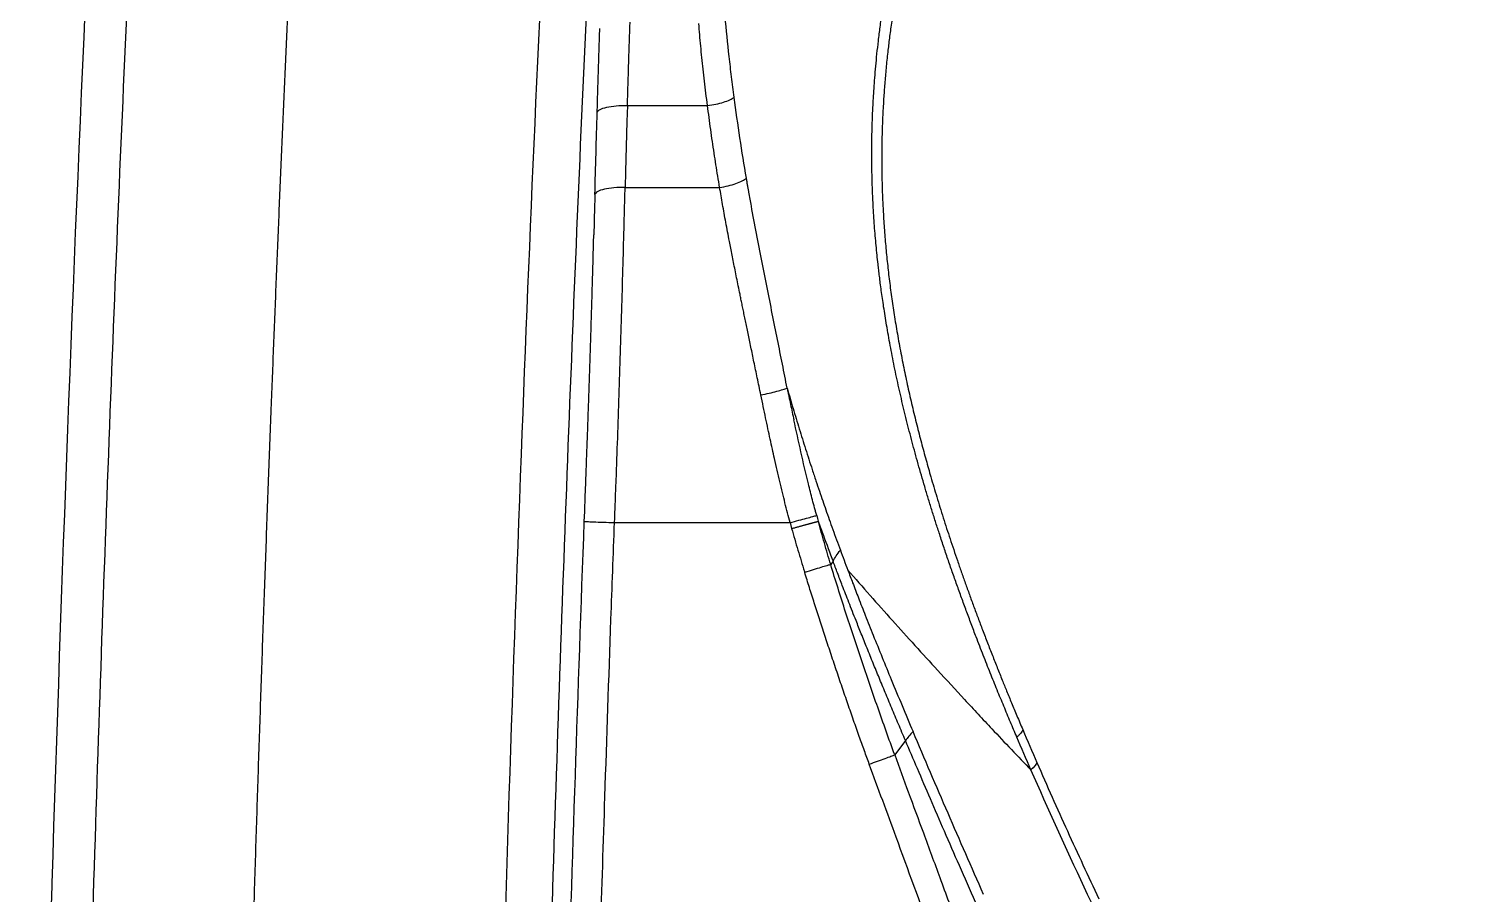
# Model space of a CAD drawing. Extents: x -50 to 28, y -10 to 124.
# Drawn here: x -50.35 to -43.65, y 59 to 63.06 of the extents above; entities that cross this region are included whole.
import ezdxf

# ---------------------------------------------------------------- set-up
doc = ezdxf.new("R2010")
doc.units = 0
doc.header["$MEASUREMENT"] = 0
doc.layers.add('GEOMETRY', color=2, linetype='Continuous', lineweight=25)

# ---------------------------------------------------------------- blocks, each defined once
blk = doc.blocks.new('2026 EXCURSION-ENTICE')
at = {"layer": 'GEOMETRY'}
for p, q in [((-36.0638, -16.2297), (-36.066, -16.3049)), ((-36.0639, -16.2297), (-35.689, -16.2297)), ((-36.066, -16.3049), (-36.0725, -16.5381)), ((-36.0725, -16.5381), (-36.0746, -16.6136)), ((-36.0746, -16.6136), (-35.6321, -16.6136)), ((-36.1243, -18.1827), (-35.3023, -18.1827)), ((-35.3023, -18.1827), (-35.295, -18.2102)), ((-35.101, -18.3635), (-35.1122, -18.379)), ((-35.2348, -18.4118), (-35.2337, -18.4157)), ((-34.7619, -19.2035), (-34.8124, -19.2701))]:
    blk.add_line(p, q, dxfattribs=at)
at = {"layer": 'GEOMETRY', "flags": 128}
for points in [[(-36.0638, -16.2297), (-36.0634, -16.2162), (-36.063, -16.2021)], [(-36.2658, -18.1775), (-36.2649, -18.1541), (-36.264, -18.1307)]]:
    blk.add_lwpolyline(points, dxfattribs=at)
at = {"layer": 'GEOMETRY'}
for points, knots in [([(36.6428, -38.9849), (36.6428, -38.9538), (36.6428, -38.9209), (36.6428, -38.8518), (36.6428, -38.8157), (36.6428, -38.7044), (36.6428, -38.6259), (36.6429, -38.4716), (36.6429, -38.3959), (36.6429, -38.2918), (36.6429, -38.2586), (36.6429, -38.196), (36.6429, -38.1665), (36.643, -38.1112), (36.643, -38.0854), (36.643, -38.0366), (36.643, -38.0136), (36.643, -37.9686), (36.643, -37.9463), (36.643, -37.9016), (36.643, -37.8792), (36.643, -37.7674), (36.6431, -37.6779), (36.6431, -37.2302), (36.643, -36.8711), (36.6425, -36.1483), (36.642, -35.7846), (36.6407, -35.0531), (36.6397, -34.6853), (36.6362, -33.5784), (36.6327, -32.8363), (36.6258, -31.7329), (36.6232, -31.3667), (36.6174, -30.6389), (36.6143, -30.2773), (36.6073, -29.5579), (36.6036, -29.2001), (36.5954, -28.4845), (36.5909, -28.1267), (36.5766, -27.0538), (36.5657, -26.3392), (36.5282, -24.1982), (36.497, -22.7741), (36.4381, -20.634), (36.4164, -19.92), (36.3801, -18.8478), (36.3674, -18.4902), (36.3408, -17.775), (36.3267, -17.4174), (36.2972, -16.7019), (36.2818, -16.3439), (36.2492, -15.6276), (36.2321, -15.2693), (36.1961, -14.5528), (36.1772, -14.1946), (36.1373, -13.4788), (36.1163, -13.1213), (36.0491, -12.0493), (35.9987, -11.335), (35.8805, -9.9073), (35.8128, -9.1939), (35.7232, -8.3929), (35.713, -8.3039), (35.6975, -8.1705), (35.6923, -8.1261), (35.6818, -8.0371), (35.6765, -7.9925), (35.665, -7.9028), (35.6586, -7.8577), (35.6448, -7.7684), (35.6373, -7.7241), (35.6214, -7.6359), (35.6129, -7.5919), (35.5946, -7.5036), (35.5849, -7.4593), (35.4923, -7.0621), (35.374, -6.7174), (35.0708, -6.0592), (34.8858, -5.7456), (34.4563, -5.1619), (34.2117, -4.8918), (33.673, -4.4064), (33.379, -4.1911), (32.7534, -3.8241), (32.4219, -3.6725), (31.9069, -3.4974), (31.7324, -3.4478), (31.4674, -3.3867), (31.3785, -3.3686), (31.2447, -3.3449), (31.1999, -3.3375), (31.1102, -3.3239), (31.0652, -3.3177), (30.9981, -3.3092), (30.9757, -3.3065), (30.9311, -3.3012), (30.9089, -3.2986), (30.8644, -3.2933), (30.842, -3.2907), (30.7963, -3.2853), (30.7731, -3.2826), (30.702, -3.2744), (30.6528, -3.2687), (30.5544, -3.2576), (30.5054, -3.2521), (30.4346, -3.2442), (30.4114, -3.2416), (30.3659, -3.2366), (30.3436, -3.2342), (30.2768, -3.2269), (30.2323, -3.2221), (30.0987, -3.2078), (30.0097, -3.1985), (29.208, -3.1159), (28.4943, -3.0535), (27.0663, -2.9444), (26.3519, -2.8976), (25.4585, -2.8452), (25.2798, -2.835), (24.9224, -2.8152), (24.7437, -2.8055), (24.2082, -2.7773), (23.8523, -2.7596), (23.1438, -2.7258), (22.7911, -2.7098), (22.0879, -2.6794), (21.7373, -2.665), (21.0356, -2.6375), (20.6844, -2.6244), (19.9793, -2.5993), (19.6253, -2.5873), (18.9141, -2.5644), (18.5568, -2.5535), (17.8413, -2.5327), (17.4836, -2.5228), (16.41, -2.4947), (15.6939, -2.4779), (14.2607, -2.4478), (13.5436, -2.4345), (12.1094, -2.4109), (11.3923, -2.4007), (9.9589, -2.3829), (9.2426, -2.3754), (8.1688, -2.366), (7.8109, -2.3632), (7.2742, -2.3594), (7.0952, -2.3582), (6.734, -2.3559), (6.5517, -2.3549), (6.1823, -2.3529), (5.9953, -2.3519), (5.6165, -2.3502), (5.4248, -2.3494), (4.8447, -2.3471), (4.4512, -2.3459), (3.8632, -2.3443), (3.6676, -2.3438), (3.2794, -2.343), (3.0868, -2.3426), (2.7059, -2.3419), (2.5177, -2.3416), (2.1461, -2.3411), (1.9627, -2.3408), (1.5999, -2.3404), (1.4204, -2.3403), (1.0624, -2.34), (0.8835, -2.3399), (0.3468, -2.3397), (-0.0111, -2.3396), (-1.0845, -2.3399), (-1.8002, -2.3405), (-3.2315, -2.3427), (-3.9472, -2.3443), (-5.3786, -2.3489), (-6.0943, -2.352), (-7.5257, -2.3608), (-8.2412, -2.3663), (-9.6738, -2.3799), (-10.391, -2.3879), (-11.827, -2.4068), (-12.5458, -2.4177), (-13.983, -2.4426), (-14.7013, -2.4566), (-16.1362, -2.4882), (-16.8526, -2.5057), (-17.7473, -2.5302), (-17.9261, -2.5352), (-18.2839, -2.5455), (-18.4628, -2.5508), (-18.999, -2.5671), (-19.3554, -2.5785), (-20.0636, -2.6022), (-20.4155, -2.6146), (-21.1159, -2.6406), (-21.4645, -2.6541), (-22.1614, -2.6825), (-22.5098, -2.6974), (-23.2094, -2.7289), (-23.5607, -2.7454), (-24.2677, -2.7804), (-24.6234, -2.7989), (-25.1589, -2.8282), (-25.3376, -2.8382), (-25.695, -2.8589), (-25.8737, -2.8696), (-26.4099, -2.9025), (-26.7676, -2.9259), (-27.4834, -2.9761), (-27.8414, -3.0029), (-28.5569, -3.0608), (-28.9143, -3.0919), (-29.4497, -3.1421), (-29.6281, -3.1595), (-29.8954, -3.1866), (-29.9845, -3.1958), (-30.1181, -3.2099), (-30.1626, -3.2146), (-30.2294, -3.2218), (-30.2518, -3.2242), (-30.2974, -3.2291), (-30.3205, -3.2317), (-30.3913, -3.2394), (-30.4403, -3.2448), (-30.5396, -3.2559), (-30.5898, -3.2616), (-30.6878, -3.2727), (-30.7354, -3.2782), (-30.8272, -3.2889), (-30.8713, -3.2941), (-30.938, -3.302), (-30.9602, -3.3046), (-31.0049, -3.3101), (-31.0274, -3.3129), (-31.0947, -3.3217), (-31.1396, -3.3282), (-31.274, -3.3493), (-31.3632, -3.3657), (-31.8068, -3.4586), (-32.154, -3.5691), (-32.8192, -3.8576), (-33.1371, -4.0356), (-33.7306, -4.4522), (-34.0061, -4.6908), (-34.5034, -5.2184), (-34.7251, -5.5074), (-35.1057, -6.1243), (-35.2647, -6.4521), (-35.4513, -6.9629), (-35.5048, -7.1361), (-35.5721, -7.4008), (-35.5923, -7.4898), (-35.6191, -7.6236), (-35.6274, -7.6682), (-35.6391, -7.7352), (-35.6429, -7.7576), (-35.6501, -7.8023), (-35.6536, -7.8248), (-35.6601, -7.8689), (-35.6632, -7.8904), (-35.669, -7.9335), (-35.6718, -7.9552), (-35.6773, -7.9995), (-35.68, -8.022), (-35.6853, -8.0666), (-35.6879, -8.0888), (-35.701, -8.1998), (-35.7113, -8.2888), (-35.7416, -8.5557), (-35.7611, -8.7338), (-35.8548, -9.6244), (-35.9185, -10.3381), (-36.0299, -11.7663), (-36.0776, -12.4807), (-36.163, -13.9102), (-36.2007, -14.6252), (-36.2697, -16.0552), (-36.3009, -16.7704), (-36.3576, -18.2009), (-36.3831, -18.9162), (-36.4295, -20.3451), (-36.4503, -21.0586), (-36.488, -22.4845), (-36.5049, -23.1969), (-36.5351, -24.6223), (-36.5485, -25.3353), (-36.5723, -26.7631), (-36.5827, -27.478), (-36.5939, -28.3724), (-36.5961, -28.5513), (-36.6003, -28.9091), (-36.6023, -29.088), (-36.608, -29.6253), (-36.6116, -29.9845), (-36.618, -30.7077), (-36.621, -31.0717), (-36.6263, -31.8041), (-36.6286, -32.1726), (-36.6349, -33.2816), (-36.6379, -34.0258), (-36.6409, -35.1326), (-36.6416, -35.4999), (-36.6426, -36.2298), (-36.6429, -36.5923), (-36.6431, -37.3131), (-36.6431, -37.6713), (-36.643, -38.0739), (-36.643, -38.1187), (-36.643, -38.2079), (-36.6429, -38.2521), (-36.6429, -38.3384), (-36.6429, -38.3806), (-36.6429, -38.4626), (-36.6429, -38.5024), (-36.6428, -38.6188), (-36.6428, -38.6921), (-36.6428, -38.8373), (-36.6428, -38.9094), (-36.6428, -38.9849)], [0, 0, 0, 0, 0.000488, 0.000488, 0.000977, 0.000977, 0.001953, 0.001953, 0.00293, 0.00293, 0.003418, 0.003418, 0.003906, 0.003906, 0.004395, 0.004395, 0.004883, 0.004883, 0.005371, 0.005371, 0.005859, 0.005859, 0.007813, 0.007813, 0.015625, 0.015625, 0.023438, 0.023438, 0.03125, 0.03125, 0.046875, 0.046875, 0.054688, 0.054688, 0.0625, 0.0625, 0.070313, 0.070313, 0.078125, 0.078125, 0.09375, 0.09375, 0.125, 0.125, 0.140625, 0.140625, 0.148438, 0.148438, 0.15625, 0.15625, 0.164063, 0.164063, 0.171875, 0.171875, 0.179688, 0.179688, 0.1875, 0.1875, 0.203125, 0.203125, 0.21875, 0.21875, 0.220703, 0.220703, 0.22168, 0.22168, 0.222656, 0.222656, 0.223633, 0.223633, 0.224609, 0.224609, 0.225586, 0.225586, 0.226563, 0.226563, 0.234375, 0.234375, 0.242188, 0.242188, 0.25, 0.25, 0.257813, 0.257813, 0.265625, 0.265625, 0.269531, 0.269531, 0.271484, 0.271484, 0.272461, 0.272461, 0.273438, 0.273438, 0.273926, 0.273926, 0.274414, 0.274414, 0.274902, 0.274902, 0.275391, 0.275391, 0.276367, 0.276367, 0.277344, 0.277344, 0.277832, 0.277832, 0.27832, 0.27832, 0.279297, 0.279297, 0.28125, 0.28125, 0.296875, 0.296875, 0.3125, 0.3125, 0.316406, 0.316406, 0.320313, 0.320313, 0.328125, 0.328125, 0.335938, 0.335938, 0.34375, 0.34375, 0.351563, 0.351563, 0.359375, 0.359375, 0.367188, 0.367188, 0.375, 0.375, 0.390625, 0.390625, 0.40625, 0.40625, 0.421875, 0.421875, 0.4375, 0.4375, 0.445313, 0.445313, 0.449219, 0.449219, 0.453125, 0.453125, 0.457031, 0.457031, 0.460938, 0.460938, 0.46875, 0.46875, 0.472656, 0.472656, 0.476563, 0.476563, 0.480469, 0.480469, 0.484375, 0.484375, 0.488281, 0.488281, 0.492188, 0.492188, 0.5, 0.5, 0.515625, 0.515625, 0.53125, 0.53125, 0.546875, 0.546875, 0.5625, 0.5625, 0.578125, 0.578125, 0.59375, 0.59375, 0.609375, 0.609375, 0.625, 0.625, 0.628906, 0.628906, 0.632813, 0.632813, 0.640625, 0.640625, 0.648438, 0.648438, 0.65625, 0.65625, 0.664063, 0.664063, 0.671875, 0.671875, 0.679688, 0.679688, 0.683594, 0.683594, 0.6875, 0.6875, 0.695313, 0.695313, 0.703125, 0.703125, 0.710938, 0.710938, 0.714844, 0.714844, 0.716797, 0.716797, 0.717773, 0.717773, 0.718262, 0.718262, 0.71875, 0.71875, 0.719727, 0.719727, 0.720703, 0.720703, 0.72168, 0.72168, 0.722656, 0.722656, 0.723145, 0.723145, 0.723633, 0.723633, 0.724609, 0.724609, 0.726563, 0.726563, 0.734375, 0.734375, 0.742188, 0.742188, 0.75, 0.75, 0.757813, 0.757813, 0.765625, 0.765625, 0.769531, 0.769531, 0.771484, 0.771484, 0.772461, 0.772461, 0.772949, 0.772949, 0.773438, 0.773438, 0.773926, 0.773926, 0.774414, 0.774414, 0.774902, 0.774902, 0.775391, 0.775391, 0.777344, 0.777344, 0.78125, 0.78125, 0.796875, 0.796875, 0.8125, 0.8125, 0.828125, 0.828125, 0.84375, 0.84375, 0.859375, 0.859375, 0.875, 0.875, 0.890625, 0.890625, 0.90625, 0.90625, 0.921875, 0.921875, 0.925781, 0.925781, 0.929688, 0.929688, 0.9375, 0.9375, 0.945313, 0.945313, 0.953125, 0.953125, 0.96875, 0.96875, 0.976563, 0.976563, 0.984375, 0.984375, 0.992188, 0.992188, 0.993164, 0.993164, 0.994141, 0.994141, 0.995117, 0.995117, 0.996094, 0.996094, 0.998047, 0.998047, 1, 1, 1, 1]), ([(-36.8548, -34.3243), (-36.8541, -34.1318), (-36.8528, -33.7487), (-36.8503, -33.1768), (-36.8474, -32.6103), (-36.8441, -32.0492), (-36.8403, -31.4936), (-36.8361, -30.9434), (-36.8315, -30.3986), (-36.8265, -29.8593), (-36.8211, -29.3254), (-36.8153, -28.7969), (-36.809, -28.2739), (-36.7901, -26.8102), (-36.7517, -24.474), (-36.6741, -21.1765), (-36.5702, -17.9622), (-36.4635, -15.5166), (-36.3803, -13.9416), (-36.3332, -13.1206), (-36.2826, -12.3154), (-36.2257, -11.4964), (-36.1636, -10.6921), (-36.1089, -10.0578), (-36.067, -9.6089), (-36.0403, -9.3336), (-36.0129, -9.0617), (-35.9848, -8.7933), (-35.9561, -8.5284), (-35.9361, -8.353), (-35.9262, -8.2659)], [0, 0, 0, 0, 0.022135, 0.044061, 0.065779, 0.087289, 0.108591, 0.129684, 0.150568, 0.171245, 0.191713, 0.211973, 0.232024, 0.251868, 0.380332, 0.500739, 0.631215, 0.750188, 0.782265, 0.812612, 0.84476, 0.875057, 0.907031, 0.937534, 0.948272, 0.958879, 0.969355, 0.979701, 0.989915, 1, 1, 1, 1]), ([(-38.1743, -11.6074), (-38.2217, -12.2854), (-38.2635, -12.9687), (-38.3208, -14.0034), (-38.339, -14.3499), (-38.374, -15.0463), (-38.3907, -15.3962), (-38.4228, -16.098), (-38.4381, -16.4499), (-38.4673, -17.1556), (-38.4813, -17.5093), (-38.5213, -18.5726), (-38.5455, -19.2838), (-38.5675, -19.9957)], [0, 0, 0, 0, 0.25, 0.25, 0.375, 0.375, 0.5, 0.5, 0.625, 0.625, 0.75, 0.75, 1, 1, 1, 1]), ([(-34.9144, -16.2387), (-34.9137, -16.2246), (-34.9122, -16.1951), (-34.9093, -16.1489), (-34.9056, -16.0987), (-34.901, -16.0447), (-34.8954, -15.987), (-34.8886, -15.9257), (-34.8806, -15.8609), (-34.8711, -15.7924), (-34.86, -15.7202), (-34.8472, -15.6442), (-34.8325, -15.5642), (-34.8156, -15.4804), (-34.7964, -15.3926), (-34.7749, -15.3011), (-34.7589, -15.2391), (-34.7508, -15.2074)], [0, 0, 0, 0, 0.0404352, 0.0847325, 0.1328537, 0.1847162, 0.2401745, 0.2990922, 0.3615188, 0.4275594, 0.4973401, 0.5709966, 0.6486572, 0.7304181, 0.8163101, 0.9062535, 1, 1, 1, 1]), ([(-37.6473, -15.621), (-37.6516, -15.7135), (-37.6602, -15.8996), (-37.6726, -16.1803), (-37.685, -16.464), (-37.6971, -16.7508), (-37.709, -17.0407), (-37.7208, -17.3337), (-37.7284, -17.5301), (-37.7323, -17.6288)], [0, 0, 0, 0, 0.138273, 0.278074, 0.419402, 0.562259, 0.706644, 0.852558, 1, 1, 1, 1]), ([(-34.808, -15.7183), (-34.8103, -15.7318), (-34.8147, -15.7583), (-34.8208, -15.7973), (-34.8264, -15.8348), (-34.8314, -15.8708), (-34.836, -15.9053), (-34.8401, -15.9381), (-34.8426, -15.9595), (-34.8438, -15.9699)], [0, 0, 0, 0, 0.161484, 0.316829, 0.466047, 0.609115, 0.745894, 0.876229, 1, 1, 1, 1]), ([(-36.1997, -16.0672), (-36.1992, -16.0497), (-36.1981, -16.0155), (-36.1965, -15.9651), (-36.195, -15.9168), (-36.194, -15.8852), (-36.1935, -15.8698)], [0, 0, 0, 0, 0.266377, 0.521826, 0.766362, 1, 1, 1, 1]), ([(-36.063, -16.2021), (-36.0629, -16.1982), (-36.0628, -16.1945), (-36.0626, -16.1869), (-36.0623, -16.1754), (-36.0615, -16.1488), (-36.0608, -16.1261), (-36.0594, -16.0806), (-36.0585, -16.0503), (-36.0557, -15.9596), (-36.0537, -15.8992), (-36.0517, -15.8388)], [0, 0, 0, 0, 0.03125, 0.03125, 0.0625, 0.125, 0.25, 0.25, 0.5, 0.5, 1, 1, 1, 1]), ([(-35.689, -16.2297), (-35.6915, -16.2105), (-35.6963, -16.1725), (-35.7031, -16.116), (-35.7094, -16.0603), (-35.7152, -16.0056), (-35.7205, -15.9518), (-35.7254, -15.8989), (-35.7283, -15.8638), (-35.7297, -15.8465)], [0, 0, 0, 0, 0.150958, 0.299218, 0.444774, 0.587625, 0.727773, 0.865227, 1, 1, 1, 1]), ([(-34.8438, -15.9699), (-34.8452, -15.9827), (-34.8481, -16.0079), (-34.8519, -16.0455), (-34.8553, -16.0824), (-34.8584, -16.1185), (-34.8612, -16.1538), (-34.8636, -16.1883), (-34.865, -16.2111), (-34.8656, -16.2224)], [0, 0, 0, 0, 0.151992, 0.301052, 0.447096, 0.590059, 0.729889, 0.866545, 1, 1, 1, 1]), ([(-36.2026, -16.1644), (-36.2021, -16.1474), (-36.2012, -16.115), (-36.2002, -16.0826), (-36.1997, -16.0672)], [0, 0, 0, 0, 0.524723, 1, 1, 1, 1]), ([(-35.689, -16.2297), (-35.6757, -16.2281), (-35.6623, -16.2259), (-35.6368, -16.2207), (-35.6247, -16.2177), (-35.6025, -16.2109), (-35.5926, -16.2072), (-35.5758, -16.1994), (-35.5689, -16.1954), (-35.5639, -16.1914)], [0, 0, 0, 0, 0.25, 0.25, 0.5, 0.5, 0.75, 0.75, 1, 1, 1, 1]), ([(-34.8656, -16.2224), (-34.8664, -16.2362), (-34.8679, -16.2638), (-34.8697, -16.305), (-34.8711, -16.3458), (-34.8722, -16.386), (-34.8728, -16.4258), (-34.8731, -16.4651), (-34.8731, -16.504), (-34.8727, -16.5424), (-34.872, -16.5803), (-34.871, -16.6178), (-34.8697, -16.6549), (-34.8681, -16.6916), (-34.8668, -16.7158), (-34.8661, -16.7279)], [0, 0, 0, 0, 0.082444, 0.163945, 0.244497, 0.324101, 0.402762, 0.480491, 0.5573, 0.633209, 0.708235, 0.782403, 0.855736, 0.928259, 1, 1, 1, 1]), ([(-36.2055, -16.2625), (-36.2043, -16.2576), (-36.1998, -16.2529), (-36.1846, -16.2444), (-36.1739, -16.2407), (-36.1479, -16.2347), (-36.1326, -16.2324), (-36.0995, -16.2297), (-36.0817, -16.2292), (-36.0639, -16.2297)], [0, 0, 0, 0, 0.25, 0.25, 0.5, 0.5, 0.75, 0.75, 1, 1, 1, 1]), ([(-35.6321, -16.6136), (-35.6351, -16.5959), (-35.641, -16.5604), (-35.6495, -16.5067), (-35.6579, -16.4525), (-35.666, -16.3976), (-35.6739, -16.3422), (-35.6816, -16.2862), (-35.6865, -16.2486), (-35.689, -16.2297)], [0, 0, 0, 0, 0.1384852, 0.2784209, 0.4198114, 0.5626607, 0.7069726, 0.8527512, 1, 1, 1, 1]), ([(-34.9134, -16.6941), (-34.9141, -16.6804), (-34.9154, -16.6532), (-34.917, -16.6127), (-34.9182, -16.5728), (-34.9191, -16.5334), (-34.9196, -16.4946), (-34.9197, -16.4563), (-34.9196, -16.4186), (-34.9191, -16.3815), (-34.9184, -16.3449), (-34.9173, -16.3089), (-34.916, -16.2736), (-34.915, -16.2503), (-34.9144, -16.2387)], [0, 0, 0, 0, 0.090314, 0.17928, 0.266963, 0.353404, 0.438624, 0.522629, 0.605412, 0.686951, 0.767219, 0.846179, 0.923788, 1, 1, 1, 1]), ([(-36.0746, -16.6136), (-36.0924, -16.6131), (-36.1102, -16.6136), (-36.1434, -16.6164), (-36.1587, -16.6187), (-36.1847, -16.6247), (-36.1954, -16.6285), (-36.2106, -16.637), (-36.2151, -16.6417), (-36.2163, -16.6466)], [0, 0, 0, 0, 0.25, 0.25, 0.5, 0.5, 0.75, 0.75, 1, 1, 1, 1]), ([(-36.0798, -16.805), (-36.0789, -16.7731), (-36.0781, -16.7412), (-36.0768, -16.6935), (-36.0764, -16.6776), (-36.0757, -16.6538), (-36.0755, -16.6459), (-36.0751, -16.63), (-36.0749, -16.6222), (-36.0746, -16.6136)], [0, 0, 0, 0, 0.5, 0.5, 0.75, 0.75, 0.875, 0.875, 1, 1, 1, 1]), ([(-35.6321, -16.6136), (-35.6186, -16.6115), (-35.6052, -16.6088), (-35.5794, -16.6026), (-35.5671, -16.599), (-35.5449, -16.5913), (-35.535, -16.5871), (-35.5183, -16.5786), (-35.5116, -16.5743), (-35.5067, -16.57)], [0, 0, 0, 0, 0.25, 0.25, 0.5, 0.5, 0.75, 0.75, 1, 1, 1, 1]), ([(-35.5862, -16.8659), (-35.5891, -16.8508), (-35.5948, -16.8211), (-35.6031, -16.7771), (-35.6109, -16.7345), (-35.6184, -16.6931), (-35.6254, -16.6529), (-35.6299, -16.6266), (-35.6321, -16.6136)], [0, 0, 0, 0, 0.179042, 0.35316, 0.522335, 0.686547, 0.845776, 1, 1, 1, 1]), ([(-35.4836, -16.7003), (-35.4876, -16.6787), (-35.4915, -16.6571), (-35.4963, -16.6302), (-35.4972, -16.6248), (-35.4991, -16.614), (-35.5001, -16.6087), (-35.502, -16.5976), (-35.503, -16.592), (-35.5049, -16.5808), (-35.5058, -16.5754), (-35.5067, -16.57)], [0, 0, 0, 0, 0.5, 0.5, 0.625, 0.625, 0.75, 0.75, 0.875, 0.875, 1, 1, 1, 1]), ([(-36.2163, -16.6466), (-36.2165, -16.6552), (-36.2167, -16.663), (-36.2171, -16.6788), (-36.2174, -16.6866), (-36.218, -16.7103), (-36.2184, -16.7261), (-36.2189, -16.7418)], [0, 0, 0, 0, 0.25, 0.25, 0.5, 0.5, 1, 1, 1, 1]), ([(-34.8904, -16.9726), (-34.892, -16.9584), (-34.8952, -16.9294), (-34.8995, -16.8853), (-34.9035, -16.8396), (-34.9073, -16.7925), (-34.9106, -16.7438), (-34.9125, -16.7109), (-34.9134, -16.6941)], [0, 0, 0, 0, 0.1537723, 0.3127198, 0.4765285, 0.6454569, 0.8198311, 1, 1, 1, 1]), ([(-34.8661, -16.7279), (-34.8653, -16.7423), (-34.8636, -16.771), (-34.8606, -16.8137), (-34.8573, -16.8559), (-34.8537, -16.8976), (-34.8497, -16.9389), (-34.8468, -16.9663), (-34.8453, -16.9799)], [0, 0, 0, 0, 0.171249, 0.340533, 0.507952, 0.673606, 0.837591, 1, 1, 1, 1]), ([(-36.2263, -17.0124), (-36.2259, -16.9986), (-36.2251, -16.9703), (-36.2239, -16.927), (-36.2227, -16.8817), (-36.2218, -16.851), (-36.2214, -16.8352)], [0, 0, 0, 0, 0.233256, 0.477666, 0.733243, 1, 1, 1, 1]), ([(-35.5367, -17.1138), (-35.5394, -17.1007), (-35.5447, -17.0749), (-35.5524, -17.0369), (-35.5598, -17.0002), (-35.5668, -16.9648), (-35.5736, -16.9307), (-35.58, -16.8978), (-35.5842, -16.8764), (-35.5862, -16.8659)], [0, 0, 0, 0, 0.157915, 0.31082, 0.458712, 0.601586, 0.739433, 0.872242, 1, 1, 1, 1]), ([(-35.41, -17.0817), (-35.4182, -17.0405), (-35.4265, -16.9989), (-35.443, -16.9149), (-35.4512, -16.8724), (-35.4594, -16.8296)], [0, 0, 0, 0, 0.5, 0.5, 1, 1, 1, 1]), ([(-36.2332, -17.2493), (-36.2329, -17.2366), (-36.2321, -17.211), (-36.2309, -17.1723), (-36.2298, -17.1331), (-36.2286, -17.0934), (-36.2274, -17.0531), (-36.2267, -17.026), (-36.2263, -17.0124)], [0, 0, 0, 0, 0.159995, 0.322638, 0.487945, 0.655932, 0.826612, 1, 1, 1, 1]), ([(-36.0964, -17.3887), (-36.0943, -17.3229), (-36.0924, -17.2573), (-36.0886, -17.1269), (-36.0867, -17.062), (-36.085, -16.9975)], [0, 0, 0, 0, 0.5, 0.5, 1, 1, 1, 1]), ([(-34.8504, -17.2578), (-34.8528, -17.2432), (-34.8575, -17.2148), (-34.864, -17.1732), (-34.8698, -17.1338), (-34.875, -17.0968), (-34.8796, -17.0622), (-34.8837, -17.0301), (-34.8873, -17.0005), (-34.8894, -16.9816), (-34.8904, -16.9726)], [0, 0, 0, 0, 0.154323, 0.300566, 0.438672, 0.568467, 0.689718, 0.802191, 0.905674, 1, 1, 1, 1]), ([(-34.8453, -16.9799), (-34.8438, -16.9936), (-34.8407, -17.0211), (-34.8356, -17.0625), (-34.8301, -17.1041), (-34.8243, -17.1461), (-34.8181, -17.1882), (-34.8136, -17.2164), (-34.8114, -17.2305)], [0, 0, 0, 0, 0.163345, 0.328244, 0.494526, 0.662018, 0.830558, 1, 1, 1, 1]), ([(-35.4392, -17.5847), (-35.442, -17.5711), (-35.4475, -17.5445), (-35.4557, -17.5052), (-35.4636, -17.4672), (-35.4712, -17.4306), (-35.4785, -17.3953), (-35.4856, -17.3613), (-35.4924, -17.3286), (-35.4989, -17.2973), (-35.5051, -17.2673), (-35.511, -17.2385), (-35.5167, -17.2111), (-35.5221, -17.1849), (-35.5272, -17.1601), (-35.5321, -17.1365), (-35.5352, -17.1212), (-35.5367, -17.1138)], [0, 0, 0, 0, 0.08572, 0.168674, 0.248878, 0.326344, 0.401086, 0.473114, 0.542435, 0.609055, 0.67298, 0.734212, 0.792753, 0.848603, 0.901762, 0.952228, 1, 1, 1, 1]), ([(-36.2394, -17.4431), (-36.239, -17.4302), (-36.2381, -17.4044), (-36.2369, -17.3657), (-36.2356, -17.3269), (-36.2344, -17.2881), (-36.2336, -17.2622), (-36.2332, -17.2493)], [0, 0, 0, 0, 0.198827, 0.398217, 0.598194, 0.798781, 1, 1, 1, 1]), ([(-34.6042, -18.2313), (-34.6101, -18.2131), (-34.6219, -18.1769), (-34.639, -18.1225), (-34.6557, -18.0683), (-34.6719, -18.0145), (-34.6875, -17.9613), (-34.7025, -17.9087), (-34.7169, -17.8569), (-34.7307, -17.8057), (-34.744, -17.7547), (-34.7568, -17.7039), (-34.7693, -17.6531), (-34.7812, -17.6024), (-34.7927, -17.5518), (-34.8037, -17.5014), (-34.8142, -17.4515), (-34.8241, -17.4022), (-34.8334, -17.3535), (-34.8422, -17.3055), (-34.8476, -17.2737), (-34.8504, -17.2578)], [0, 0, 0, 0, 0.057201, 0.114134, 0.170696, 0.226745, 0.282094, 0.336529, 0.389958, 0.442702, 0.495047, 0.54717, 0.599149, 0.650985, 0.702605, 0.753882, 0.804644, 0.854681, 0.903798, 0.952149, 1, 1, 1, 1]), ([(-34.8114, -17.2305), (-34.8089, -17.2456), (-34.804, -17.2759), (-34.7961, -17.3212), (-34.7878, -17.3666), (-34.7791, -17.4118), (-34.7701, -17.4569), (-34.7608, -17.502), (-34.7511, -17.5469), (-34.741, -17.5916), (-34.7307, -17.6363), (-34.72, -17.6808), (-34.7126, -17.7105), (-34.7089, -17.7253)], [0, 0, 0, 0, 0.090924, 0.18196, 0.273045, 0.364129, 0.455172, 0.54615, 0.637046, 0.727861, 0.818606, 0.909306, 1, 1, 1, 1]), ([(-35.3159, -17.5528), (-35.3232, -17.5162), (-35.3306, -17.4791), (-35.3458, -17.4032), (-35.3535, -17.3645), (-35.3614, -17.3251)], [0, 0, 0, 0, 0.5, 0.5, 1, 1, 1, 1]), ([(-36.1096, -17.7854), (-36.1072, -17.7191), (-36.105, -17.6528), (-36.1006, -17.5205), (-36.0984, -17.4544), (-36.0964, -17.3887)], [0, 0, 0, 0, 0.5, 0.5, 1, 1, 1, 1]), ([(-36.2484, -17.7054), (-36.2479, -17.6925), (-36.247, -17.6669), (-36.2457, -17.6287), (-36.2444, -17.5909), (-36.2431, -17.5534), (-36.2418, -17.5163), (-36.2406, -17.4796), (-36.2398, -17.4552), (-36.2394, -17.4431)], [0, 0, 0, 0, 0.146667, 0.292042, 0.436138, 0.578968, 0.720546, 0.860885, 1, 1, 1, 1]), ([(-35.4392, -17.5847), (-35.4261, -17.5821), (-35.413, -17.5793), (-35.3879, -17.5736), (-35.3759, -17.5707), (-35.3542, -17.5651), (-35.3444, -17.5624), (-35.3277, -17.5572), (-35.3209, -17.5549), (-35.3159, -17.5528)], [0, 0, 0, 0, 0.25, 0.25, 0.5, 0.5, 0.75, 0.75, 1, 1, 1, 1]), ([(-35.3159, -17.5528), (-35.3069, -17.5845), (-35.2977, -17.6161), (-35.2789, -17.6797), (-35.2692, -17.7117), (-35.2594, -17.7438)], [0, 0, 0, 0, 0.5, 0.5, 1, 1, 1, 1]), ([(-37.7323, -17.6288), (-37.7365, -17.7389), (-37.7449, -17.96), (-37.7572, -18.2931), (-37.7692, -18.6291), (-37.7809, -18.9678), (-37.7924, -19.3093), (-37.7998, -19.5379), (-37.8035, -19.6527)], [0, 0, 0, 0, 0.163221, 0.32782, 0.493797, 0.661153, 0.829887, 1, 1, 1, 1]), ([(-35.3751, -17.8829), (-35.3784, -17.868), (-35.3852, -17.8377), (-35.3954, -17.7912), (-35.406, -17.7425), (-35.4168, -17.6917), (-35.4279, -17.6389), (-35.4354, -17.603), (-35.4392, -17.5847)], [0, 0, 0, 0, 0.149131, 0.305292, 0.468465, 0.63864, 0.815815, 1, 1, 1, 1]), ([(-35.3079, -17.5914), (-35.3052, -17.604), (-35.3, -17.6289), (-35.2922, -17.6657), (-35.287, -17.69), (-35.2844, -17.702)], [0, 0, 0, 0, 0.341865, 0.674726, 1, 1, 1, 1]), ([(-36.2541, -17.8628), (-36.2536, -17.8493), (-36.2526, -17.8226), (-36.2512, -17.7828), (-36.2497, -17.7438), (-36.2488, -17.7181), (-36.2484, -17.7054)], [0, 0, 0, 0, 0.257405, 0.509863, 0.75739, 1, 1, 1, 1]), ([(-35.2594, -17.7438), (-35.2545, -17.7595), (-35.2448, -17.791), (-35.2298, -17.8385), (-35.2145, -17.8863), (-35.204, -17.9183), (-35.1988, -17.9343)], [0, 0, 0, 0, 0.246483, 0.495629, 0.746943, 1, 1, 1, 1]), ([(-34.7089, -17.7253), (-34.7054, -17.7393), (-34.6984, -17.7671), (-34.6875, -17.8085), (-34.6766, -17.8494), (-34.6655, -17.8896), (-34.6544, -17.9294), (-34.6468, -17.9557), (-34.6431, -17.9688)], [0, 0, 0, 0, 0.171707, 0.341238, 0.508705, 0.674233, 0.837953, 1, 1, 1, 1]), ([(-36.1241, -18.1827), (-36.1238, -18.1741), (-36.1235, -18.1659), (-36.1228, -18.1495), (-36.1225, -18.1412), (-36.1216, -18.1164), (-36.121, -18.0999), (-36.1192, -18.0504), (-36.118, -18.0173), (-36.1143, -17.918), (-36.1119, -17.8517), (-36.1096, -17.7854)], [0, 0, 0, 0, 0.0625, 0.0625, 0.125, 0.125, 0.25, 0.25, 0.5, 0.5, 1, 1, 1, 1]), ([(-36.2602, -18.0285), (-36.2591, -17.9993), (-36.2571, -17.9441), (-36.255, -17.8888), (-36.2541, -17.8628)], [0, 0, 0, 0, 0.529257, 1, 1, 1, 1]), ([(-35.3023, -18.1827), (-35.3063, -18.1677), (-35.3144, -18.1369), (-35.3263, -18.0898), (-35.3384, -18.0408), (-35.3505, -17.9898), (-35.3629, -17.937), (-35.371, -17.9011), (-35.3751, -17.8829)], [0, 0, 0, 0, 0.151353, 0.308866, 0.472513, 0.642269, 0.818106, 1, 1, 1, 1]), ([(-35.1988, -17.9343), (-35.193, -17.9518), (-35.1819, -17.9856), (-35.1654, -18.0344), (-35.15, -18.0796), (-35.1399, -18.1085), (-35.1351, -18.1224)], [0, 0, 0, 0, 0.278675, 0.538088, 0.77843, 1, 1, 1, 1]), ([(-36.264, -18.1307), (-36.2633, -18.1116), (-36.2621, -18.0775), (-36.2608, -18.0435), (-36.2602, -18.0285)], [0, 0, 0, 0, 0.56189, 1, 1, 1, 1]), ([(-35.1776, -18.1496), (-35.1793, -18.1435), (-35.181, -18.1375), (-35.1843, -18.1253), (-35.1859, -18.1191), (-35.1909, -18.1005), (-35.1942, -18.088), (-35.2039, -18.0505), (-35.2102, -18.0254), (-35.2163, -18.0005)], [0, 0, 0, 0, 0.125, 0.125, 0.25, 0.25, 0.5, 0.5, 1, 1, 1, 1]), ([(-34.6431, -17.9688), (-34.6386, -17.9843), (-34.6294, -18.0156), (-34.6152, -18.0629), (-34.6004, -18.1111), (-34.585, -18.1602), (-34.5744, -18.1931), (-34.5691, -18.2098)], [0, 0, 0, 0, 0.191503, 0.387475, 0.587705, 0.791958, 1, 1, 1, 1]), ([(-35.3023, -18.1827), (-35.2887, -18.1791), (-35.275, -18.1755), (-35.2489, -18.1685), (-35.2366, -18.1653), (-35.2144, -18.1594), (-35.2046, -18.1567), (-35.1883, -18.1524), (-35.182, -18.1507), (-35.1776, -18.1496)], [0, 0, 0, 0, 0.25, 0.25, 0.5, 0.5, 0.75, 0.75, 1, 1, 1, 1]), ([(-35.1351, -18.1224), (-35.1297, -18.1376), (-35.1189, -18.1684), (-35.1022, -18.2151), (-35.0849, -18.263), (-35.073, -18.2953), (-35.0669, -18.3116)], [0, 0, 0, 0, 0.240288, 0.4868961, 0.7400145, 1, 1, 1, 1]), ([(-36.4951, -27.6862), (-36.4844, -26.8921), (-36.4719, -26.0989), (-36.4431, -24.5148), (-36.4268, -23.7237), (-36.3896, -22.1413), (-36.3687, -21.3499), (-36.3216, -19.7651), (-36.2953, -18.9715), (-36.2658, -18.1775)], [0, 0, 0, 0, 0.25, 0.25, 0.5, 0.5, 0.75, 0.75, 1, 1, 1, 1]), ([(-36.2658, -18.1775), (-36.2648, -18.1775), (-36.2604, -18.1777), (-36.2453, -18.1782), (-36.2347, -18.1786), (-36.2087, -18.1796), (-36.1934, -18.1802), (-36.1601, -18.1814), (-36.1422, -18.1821), (-36.1243, -18.1827)], [0, 0, 0, 0, 0.25, 0.25, 0.5, 0.5, 0.75, 0.75, 1, 1, 1, 1]), ([(-35.295, -18.2102), (-35.2925, -18.2096), (-35.2878, -18.2083), (-35.2807, -18.2064), (-35.2737, -18.2045), (-35.2669, -18.2026), (-35.2603, -18.2008), (-35.2539, -18.1991), (-35.2478, -18.1974), (-35.2418, -18.1958), (-35.236, -18.1943), (-35.2305, -18.1928), (-35.2253, -18.1913), (-35.2203, -18.19), (-35.2155, -18.1887), (-35.211, -18.1874), (-35.2067, -18.1863), (-35.2026, -18.1852), (-35.1988, -18.1842), (-35.1953, -18.1832), (-35.192, -18.1823), (-35.1889, -18.1814), (-35.186, -18.1807), (-35.1833, -18.1799), (-35.1809, -18.1793), (-35.1786, -18.1787), (-35.1766, -18.1781), (-35.1747, -18.1776), (-35.1731, -18.1772), (-35.1715, -18.1767), (-35.1707, -18.1765), (-35.1702, -18.1764)], [0, 0, 0, 0, 0.043928, 0.087182, 0.129761, 0.171665, 0.212895, 0.25345, 0.29333, 0.332536, 0.371067, 0.408923, 0.446105, 0.482612, 0.518445, 0.553602, 0.588085, 0.621893, 0.655027, 0.687486, 0.71927, 0.750379, 0.780814, 0.810574, 0.839659, 0.868069, 0.895805, 0.922866, 0.949252, 0.974963, 1, 1, 1, 1]), ([(-34.4308, -18.7182), (-34.4386, -18.6977), (-34.4542, -18.6567), (-34.4771, -18.5953), (-34.4995, -18.5344), (-34.5213, -18.4738), (-34.5426, -18.4135), (-34.5635, -18.3531), (-34.5841, -18.2924), (-34.5975, -18.2517), (-34.6042, -18.2313)], [0, 0, 0, 0, 0.127891, 0.254882, 0.380549, 0.504807, 0.628355, 0.751818, 0.875621, 1, 1, 1, 1]), ([(-34.5691, -18.2098), (-34.5637, -18.2262), (-34.5529, -18.2594), (-34.5361, -18.3097), (-34.5187, -18.3609), (-34.5006, -18.4129), (-34.482, -18.4659), (-34.4626, -18.5196), (-34.4427, -18.5742), (-34.4221, -18.6295), (-34.4081, -18.6666), (-34.401, -18.6853)], [0, 0, 0, 0, 0.102623, 0.207547, 0.314677, 0.423928, 0.535223, 0.648503, 0.763728, 0.880886, 1, 1, 1, 1]), ([(-35.0577, -18.4775), (-35.0652, -18.4578), (-35.0799, -18.4199), (-35.0943, -18.3819), (-35.1012, -18.3635)], [0, 0, 0, 0, 0.517265, 1, 1, 1, 1]), ([(-35.1121, -18.3789), (-35.1161, -18.3801), (-35.1222, -18.382), (-35.1379, -18.3867), (-35.1474, -18.3896), (-35.1691, -18.3962), (-35.1812, -18.3998), (-35.2068, -18.4076), (-35.2202, -18.4116), (-35.2337, -18.4157)], [0, 0, 0, 0, 0.25, 0.25, 0.5, 0.5, 0.75, 0.75, 1, 1, 1, 1]), ([(-35.1134, -18.7906), (-35.1222, -18.7641), (-35.1395, -18.7119), (-35.1647, -18.6347), (-35.1887, -18.5597), (-35.2117, -18.487), (-35.2264, -18.4392), (-35.2337, -18.4157)], [0, 0, 0, 0, 0.212747, 0.419116, 0.619112, 0.812738, 1, 1, 1, 1]), ([(-35.0318, -18.4053), (-35.0244, -18.4249), (-35.008, -18.4681), (-34.9808, -18.5385), (-34.9488, -18.6204), (-34.9254, -18.6789), (-34.913, -18.71)], [0, 0, 0, 0, 0.192814, 0.423746, 0.692807, 1, 1, 1, 1]), ([(-34.9935, -18.6414), (-35.0048, -18.613), (-35.0264, -18.5584), (-35.0475, -18.5037), (-35.0577, -18.4775)], [0, 0, 0, 0, 0.520785, 1, 1, 1, 1]), ([(-34.9131, -18.8412), (-34.9227, -18.8175), (-34.9414, -18.7717), (-34.9682, -18.7051), (-34.9853, -18.6622), (-34.9935, -18.6414)], [0, 0, 0, 0, 0.355492, 0.688781, 1, 1, 1, 1]), ([(-34.401, -18.6853), (-34.3933, -18.7053), (-34.3781, -18.7451), (-34.355, -18.8041), (-34.3321, -18.8623), (-34.3166, -18.9007), (-34.3089, -18.9198)], [0, 0, 0, 0, 0.2550546, 0.5064848, 0.7546556, 1, 1, 1, 1]), ([(-34.2405, -19.1871), (-34.2505, -19.1635), (-34.2709, -19.1155), (-34.3016, -19.042), (-34.3331, -18.9654), (-34.3653, -18.8857), (-34.398, -18.8031), (-34.4197, -18.7468), (-34.4308, -18.7182)], [0, 0, 0, 0, 0.151813, 0.309414, 0.473055, 0.642832, 0.81862, 1, 1, 1, 1]), ([(-34.9782, -19.1838), (-34.9871, -19.1587), (-35.005, -19.108), (-35.0318, -19.0311), (-35.0589, -18.9524), (-35.0862, -18.8721), (-35.1042, -18.818), (-35.1134, -18.7906)], [0, 0, 0, 0, 0.19209, 0.388132, 0.588129, 0.792083, 1, 1, 1, 1]), ([(-34.8124, -19.2701), (-34.8395, -19.1959), (-34.8659, -19.1217), (-34.9178, -18.9734), (-34.9433, -18.8992), (-34.9684, -18.8249)], [0, 0, 0, 0, 0.5, 0.5, 1, 1, 1, 1]), ([(-34.7619, -19.2035), (-34.7729, -19.1776), (-34.7944, -19.1268), (-34.826, -19.0518), (-34.8562, -18.9794), (-34.8851, -18.9095), (-34.9039, -18.8637), (-34.9131, -18.8412)], [0, 0, 0, 0, 0.214353, 0.421489, 0.621311, 0.814034, 1, 1, 1, 1]), ([(-34.3089, -18.9198), (-34.302, -18.9369), (-34.2875, -18.9725), (-34.2646, -19.0283), (-34.2395, -19.0887), (-34.2219, -19.1305), (-34.2127, -19.1521)], [0, 0, 0, 0, 0.219339, 0.459202, 0.719526, 1, 1, 1, 1]), ([(-34.4851, -19.0115), (-34.4639, -19.0344), (-34.4427, -19.0572), (-34.4002, -19.1027), (-34.3789, -19.1254), (-34.3571, -19.1485)], [0, 0, 0, 0, 0.5, 0.5, 1, 1, 1, 1]), ([(-34.3964, -19.9232), (-34.4521, -19.7968), (-34.5076, -19.6703), (-34.6178, -19.4164), (-34.6725, -19.289), (-34.7266, -19.161)], [0, 0, 0, 0, 0.5, 0.5, 1, 1, 1, 1]), ([(-34.3571, -19.1485), (-34.3274, -19.1801), (-34.2969, -19.2123), (-34.2353, -19.277), (-34.2045, -19.3092), (-34.1742, -19.3406)], [0, 0, 0, 0, 0.5, 0.5, 1, 1, 1, 1]), ([(-34.2127, -19.1522), (-34.2135, -19.1541), (-34.2144, -19.1563), (-34.2173, -19.1616), (-34.2194, -19.1646), (-34.2245, -19.1711), (-34.2276, -19.1745), (-34.2341, -19.1811), (-34.2375, -19.1843), (-34.2405, -19.1871)], [0, 0, 0, 0, 0.25, 0.25, 0.5, 0.5, 0.75, 0.75, 1, 1, 1, 1]), ([(-34.9314, -19.3136), (-34.939, -19.2927), (-34.9547, -19.2495), (-34.9702, -19.2062), (-34.9781, -19.1838)], [0, 0, 0, 0, 0.483583, 1, 1, 1, 1]), ([(-34.4345, -19.9598), (-34.4595, -19.9028), (-34.508, -19.792), (-34.5782, -19.6308), (-34.6437, -19.4794), (-34.7045, -19.3381), (-34.7433, -19.2472), (-34.7619, -19.2035)], [0, 0, 0, 0, 0.226628, 0.43997, 0.640035, 0.826757, 1, 1, 1, 1]), ([(-34.9314, -19.3136), (-34.9182, -19.3087), (-34.905, -19.3039), (-34.8799, -19.2948), (-34.8681, -19.2904), (-34.8468, -19.2827), (-34.8375, -19.2792), (-34.8222, -19.2737), (-34.8163, -19.2715), (-34.8124, -19.2701)], [0, 0, 0, 0, 0.25, 0.25, 0.5, 0.5, 0.75, 0.75, 1, 1, 1, 1]), ([(-34.8124, -19.2701), (-34.7912, -19.328), (-34.7465, -19.4499), (-34.6761, -19.6415), (-34.5989, -19.8509), (-34.5453, -19.9964), (-34.5173, -20.0721)], [0, 0, 0, 0, 0.216657, 0.455553, 0.716635, 1, 1, 1, 1]), ([(-34.1465, -19.3063), (-34.123, -19.3603), (-34.0994, -19.4141), (-34.0518, -19.5208), (-34.0279, -19.5737), (-34.0039, -19.6264)], [0, 0, 0, 0, 0.5, 0.5, 1, 1, 1, 1]), ([(-34.6362, -20.1166), (-34.6928, -19.9627), (-34.7913, -19.6951), (-34.8896, -19.4274), (-34.9314, -19.3136)], [0, 0, 0, 0, 0.574759, 1, 1, 1, 1]), ([(-33.6626, -20.4331), (-33.7518, -20.2529), (-33.8395, -20.0715), (-34.0105, -19.7071), (-34.0938, -19.5242), (-34.1742, -19.3405)], [0, 0, 0, 0, 0.5, 0.5, 1, 1, 1, 1]), ([(-37.8035, -19.6527), (-37.8072, -19.7703), (-37.8147, -20.0065), (-37.8255, -20.3623), (-37.8361, -20.7211), (-37.8463, -21.083), (-37.8564, -21.4478), (-37.8661, -21.8155), (-37.8756, -22.1863), (-37.8848, -22.5601), (-37.8937, -22.9369), (-37.9024, -23.3167), (-37.9079, -23.5709), (-37.9107, -23.6985)], [0, 0, 0, 0, 0.087218, 0.175174, 0.263868, 0.3533, 0.44347, 0.534379, 0.626026, 0.718412, 0.811536, 0.905398, 1, 1, 1, 1]), ([(-38.7592, -19.8713), (-38.763, -19.9946), (-38.7706, -20.2404), (-38.7815, -20.6078), (-38.7919, -20.9724), (-38.8019, -21.3341), (-38.8115, -21.6929), (-38.8207, -22.0486), (-38.8295, -22.4012), (-38.8379, -22.7505), (-38.8459, -23.0965), (-38.8536, -23.439), (-38.8609, -23.7781), (-38.8656, -24.003), (-38.8679, -24.1149)], [0, 0, 0, 0, 0.0872089, 0.1737929, 0.2597257, 0.3449819, 0.4295371, 0.5133685, 0.5964539, 0.6787727, 0.7603049, 0.8410318, 0.9209358, 1, 1, 1, 1])]:
    blk.add_open_spline(points, degree=3, knots=knots, dxfattribs=at)
for points in [[(-38.598, -15.6508), (-38.6616, -17.0323), (-38.7147, -18.4488), (-38.7592, -19.8713)], [(-35.5874, -16.0009), (-35.5944, -15.9381), (-35.6007, -15.8755), (-35.6061, -15.813)], [(-35.5762, -16.0955), (-35.5801, -16.0638), (-35.5839, -16.0323), (-35.5874, -16.0009)], [(-35.5639, -16.1914), (-35.5682, -16.1591), (-35.5723, -16.1272), (-35.5762, -16.0955)], [(-36.2055, -16.2625), (-36.2045, -16.2298), (-36.2036, -16.1971), (-36.2026, -16.1644)], [(-35.537, -16.3817), (-35.5465, -16.3185), (-35.5555, -16.2548), (-35.5639, -16.1914)], [(-36.2163, -16.6466), (-36.2128, -16.5185), (-36.2092, -16.3905), (-36.2055, -16.2625)], [(-35.5067, -16.57), (-35.5174, -16.5075), (-35.5275, -16.4449), (-35.537, -16.3817)], [(-36.2189, -16.7418), (-36.2197, -16.773), (-36.2205, -16.8041), (-36.2214, -16.8352)], [(-35.4594, -16.8296), (-35.4676, -16.7867), (-35.4757, -16.7435), (-35.4836, -16.7003)], [(-36.085, -16.9975), (-36.0832, -16.933), (-36.0815, -16.8689), (-36.0798, -16.805)], [(-35.3855, -17.2047), (-35.3936, -17.164), (-35.4018, -17.1229), (-35.41, -17.0817)], [(-35.3614, -17.3251), (-35.3693, -17.2856), (-35.3773, -17.2454), (-35.3855, -17.2047)], [(-35.3159, -17.5528), (-35.3145, -17.5599), (-35.313, -17.5669), (-35.3115, -17.574)], [(-35.3115, -17.574), (-35.3103, -17.5798), (-35.3091, -17.5856), (-35.3079, -17.5914)], [(-35.2516, -17.8509), (-35.2629, -17.8011), (-35.2738, -17.7513), (-35.2844, -17.702)], [(-35.2163, -18.0005), (-35.2286, -17.9505), (-35.2403, -17.9007), (-35.2516, -17.8509)], [(-35.1776, -18.1496), (-35.1752, -18.1585), (-35.1727, -18.1675), (-35.1702, -18.1764)], [(-36.1409, -18.6354), (-36.1355, -18.4845), (-36.13, -18.3336), (-36.1243, -18.1827)], [(-35.295, -18.2102), (-35.2858, -18.2441), (-35.2759, -18.2777), (-35.2657, -18.3113)], [(-35.1702, -18.1764), (-35.1622, -18.1989), (-35.154, -18.2214), (-35.1459, -18.2437)], [(-35.156, -18.2271), (-35.1607, -18.2102), (-35.1655, -18.1933), (-35.1702, -18.1764)], [(-35.1417, -18.2778), (-35.1465, -18.2609), (-35.1512, -18.244), (-35.156, -18.2271)], [(-35.1459, -18.2437), (-35.1311, -18.2841), (-35.1162, -18.324), (-35.1012, -18.3635)], [(-35.1271, -18.3284), (-35.132, -18.3116), (-35.1369, -18.2947), (-35.1417, -18.2778)], [(-35.2657, -18.3113), (-35.2606, -18.328), (-35.2555, -18.3448), (-35.2503, -18.3615)], [(-35.2503, -18.3615), (-35.2452, -18.3783), (-35.24, -18.395), (-35.2348, -18.4118)], [(-35.1121, -18.3789), (-35.1172, -18.3621), (-35.1222, -18.3453), (-35.1271, -18.3284)], [(-35.1012, -18.3635), (-35.0924, -18.347), (-35.0809, -18.3296), (-35.0669, -18.3116)], [(-35.0669, -18.3116), (-35.0554, -18.3428), (-35.0437, -18.374), (-35.0318, -18.4053)], [(-35.0422, -18.6015), (-35.0662, -18.5271), (-35.0897, -18.4526), (-35.1121, -18.3789)], [(-35.0318, -18.4053), (-34.9628, -18.4843), (-34.8932, -18.5628), (-34.8231, -18.6409)], [(-36.1694, -19.467), (-36.1603, -19.1899), (-36.1508, -18.9127), (-36.1409, -18.6354)], [(-34.9684, -18.8249), (-34.9934, -18.7505), (-35.0181, -18.676), (-35.0422, -18.6015)], [(-34.8231, -18.6409), (-34.7531, -18.719), (-34.6825, -18.7968), (-34.6116, -18.8742)], [(-34.913, -18.71), (-34.8853, -18.7793), (-34.8571, -18.8484), (-34.8286, -18.9174)], [(-34.6116, -18.8742), (-34.5696, -18.9201), (-34.5274, -18.9659), (-34.4851, -19.0115)], [(-34.8286, -18.9174), (-34.795, -18.9988), (-34.761, -19.08), (-34.7266, -19.161)], [(-34.7266, -19.161), (-34.7409, -19.176), (-34.7527, -19.1902), (-34.7619, -19.2035)], [(-34.2127, -19.1521), (-34.1909, -19.2037), (-34.1688, -19.2551), (-34.1465, -19.3063)], [(-34.1742, -19.3406), (-34.1967, -19.2891), (-34.2187, -19.2382), (-34.2405, -19.1871)], [(-34.1465, -19.3063), (-34.15, -19.3155), (-34.1594, -19.3271), (-34.1742, -19.3406)], [(-36.2093, -20.7502), (-36.1968, -20.3227), (-36.1835, -19.895), (-36.1694, -19.467)], [(-34.0039, -19.6264), (-33.9796, -19.6796), (-33.9553, -19.7324), (-33.9307, -19.7853)], [(-33.9307, -19.7853), (-33.9063, -19.8378), (-33.8815, -19.8905), (-33.8565, -19.9435)]]:
    blk.add_open_spline(points, degree=3, dxfattribs=at)

msp = doc.modelspace()

# ---------------------------------------------------------------- block references
msp.add_blockref('2026 EXCURSION-ENTICE', (-11.4819, 78.9272))

doc.saveas('drawing.dxf')
